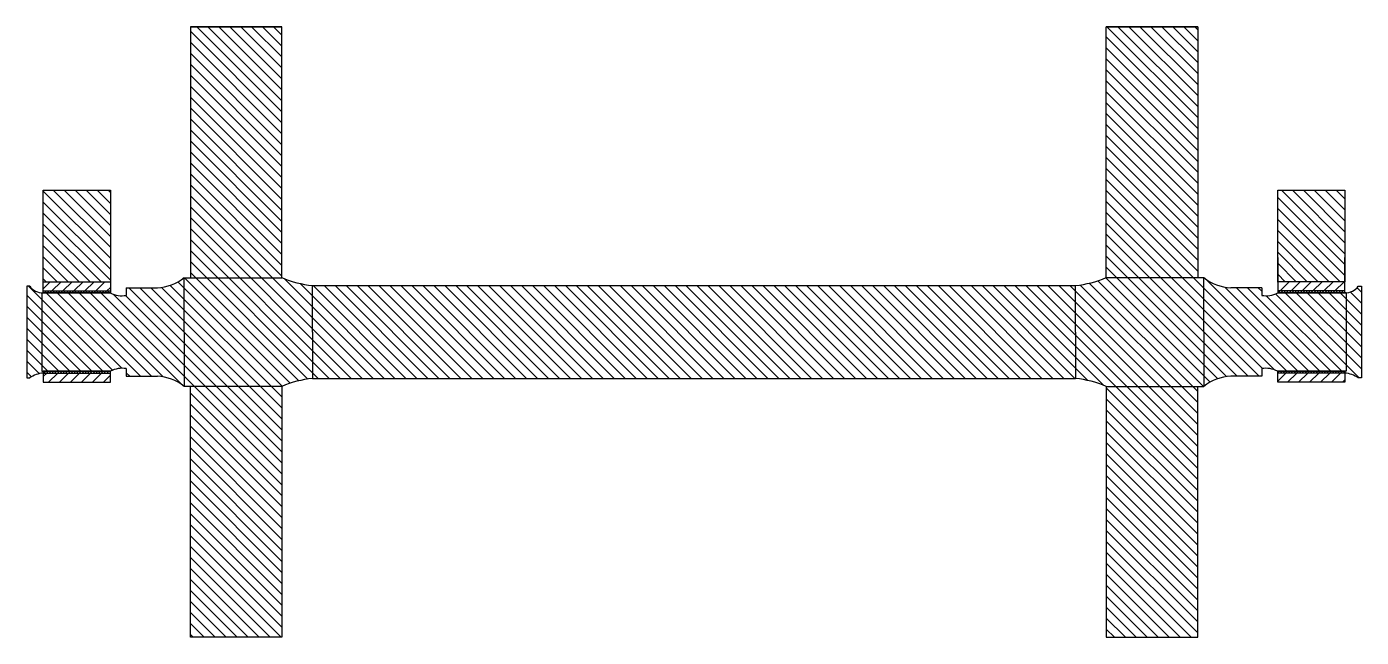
# Model space of a CAD drawing. Header units: millimetres. Extents: x 728 to 2914, y 1262 to 2262.
import ezdxf

# ---------------------------------------------------------------- set-up
doc = ezdxf.new("R2010")
doc.units = ezdxf.units.MM

msp = doc.modelspace()

# ---------------------------------------------------------------- hatches: boundary and pattern name
h = msp.add_hatch()
h.set_pattern_fill('ANSI31', color=256, scale=4, angle=90)
h.paths.add_polyline_path([(2446.2, 1762), (2446.2, 1838), (1196.2, 1838), (1196.2, 1762), (1196.2, 1686), (2446.2, 1686)])
h.paths.add_polyline_path([(2656.2, 1851), (2496.2, 1851, -0.07421), (2446.2, 1838), (2446.2, 1762), (2446.2, 1686, -0.07421), (2496.2, 1673), (2656.2, 1673), (2656.2, 1762)])
h.paths.add_polyline_path([(2646.2, 2262), (2496.2, 2262), (2496.2, 1851), (2646.2, 1851)])
h.paths.add_polyline_path([(2646.2, 1673), (2496.2, 1673), (2496.2, 1262), (2646.2, 1262)])
h.paths.add_polyline_path([(2889.2, 1826.3), (2777.2, 1826.3, -0.169381), (2751.2, 1822), (2751.2, 1834.5), (2700.2, 1834.5, -0.160684), (2656.2, 1851), (2656.2, 1762), (2656.2, 1673, -0.160684), (2700.2, 1689.5), (2751.2, 1689.5), (2751.2, 1702, -0.169381), (2777.2, 1697.8), (2889.2, 1697.8)])
h.paths.add_polyline_path([(2914.2, 1837), (2909.2, 1837, -0.246138), (2889.2, 1826.3), (2889.2, 1697.8), (2887.2, 1697.8), (2887.2, 1694.9, -0.110179), (2909.2, 1687), (2914.2, 1687)])
h.paths.add_polyline_path([(1196.2, 1762), (1196.2, 1838, -0.07421), (1146.2, 1851), (986.2, 1851), (986.2, 1762), (986.2, 1673), (1146.2, 1673, -0.07421), (1196.2, 1686)])
h.paths.add_polyline_path([(1146.2, 2262), (996.2, 2262), (996.2, 1851), (1146.2, 1851)])
h.paths.add_polyline_path([(1146.2, 1673), (996.2, 1673), (996.2, 1262), (1146.2, 1262)])
h.paths.add_polyline_path([(986.2, 1762), (986.2, 1851, -0.160684), (942.2, 1834.5), (891.2, 1834.5), (891.2, 1822, -0.169381), (865.2, 1826.3), (753.2, 1826.3), (753.2, 1697.8), (865.2, 1697.8, -0.169381), (891.2, 1702), (891.2, 1689.5), (942.2, 1689.5, -0.160684), (986.2, 1673)])
h.paths.add_polyline_path([(753.2, 1826.3, -0.246138), (733.2, 1837), (728.2, 1837), (728.2, 1687), (733.2, 1687, -0.110179), (755.2, 1694.9), (755.2, 1697.8), (753.2, 1697.8)])
h.paths.add_polyline_path([(865.2, 1994.2), (755.2, 1994.2), (755.2, 1844.2), (865.2, 1844.2)])
h.paths.add_polyline_path([(2887.2, 1994.2), (2777.2, 1994.2), (2777.2, 1844.2), (2887.2, 1844.2)])
h = msp.add_hatch()
h.set_pattern_fill('ANSI31', color=256, scale=4, angle=180)
h.paths.add_polyline_path([(2887.2, 1844.2), (2777.2, 1844.2), (2777.2, 1829.2), (2887.2, 1829.2)])
h.paths.add_polyline_path([(2887.2, 1694.9), (2777.2, 1694.9), (2777.2, 1679.9), (2887.2, 1679.9)])
h.paths.add_polyline_path([(865.2, 1844.2), (755.2, 1844.2), (755.2, 1829.2), (865.2, 1829.2)])
h.paths.add_polyline_path([(865.2, 1694.9), (755.2, 1694.9), (755.2, 1679.9), (865.2, 1679.9)])
h = msp.add_hatch()
h.set_pattern_fill('ANSI31', color=256)
h.paths.add_polyline_path([(865.2, 1694.9), (865.2, 1697.7), (755.2, 1697.7), (755.2, 1694.9)])
h.paths.add_polyline_path([(755.2, 1829.2), (755.2, 1826.4), (865.2, 1826.4), (865.2, 1829.2)])
h.paths.add_polyline_path([(2777.2, 1697.7), (2777.2, 1694.9), (2887.2, 1694.9), (2887.2, 1697.7)])
h.paths.add_polyline_path([(2887.2, 1826.4), (2887.2, 1829.2), (2777.2, 1829.2), (2777.2, 1826.4)])

# ---------------------------------------------------------------- linework, layer by layer
for p, q in [((996.2, 2262), (1146.2, 2262)), ((1146.2, 2262), (996.2, 2262)), ((996.2, 2262), (996.2, 1851)), ((1146.2, 1851), (1146.2, 2262)), ((2646.2, 2262), (2496.2, 2262)), ((2496.2, 1851), (2496.2, 2262)), ((2496.2, 2262), (2646.2, 2262)), ((2646.2, 2262), (2646.2, 1851)), ((755.2, 1844.2), (755.2, 1994.2)), ((755.2, 1994.2), (865.2, 1994.2)), ((865.2, 1994.2), (865.2, 1844.2)), ((2777.2, 1844.2), (2777.2, 1994.2)), ((2777.2, 1994.2), (2887.2, 1994.2)), ((2887.2, 1994.2), (2887.2, 1844.2)), ((755.2, 1844.2), (755.2, 1884.2)), ((865.2, 1884.2), (865.2, 1844.2)), ((2777.2, 1884.2), (2777.2, 1844.2)), ((2887.2, 1844.2), (2887.2, 1884.2)), ((733.2, 1837), (728.2, 1837)), ((728.2, 1837), (728.2, 1687)), ((755.2, 1829.2), (755.2, 1844.2)), ((755.2, 1844.2), (865.2, 1844.2)), ((865.2, 1844.2), (865.2, 1829.2)), ((986.2, 1851), (1146.2, 1851)), ((986.2, 1762), (986.2, 1851)), ((1196.2, 1762), (1196.2, 1838)), ((1196.2, 1838), (2446.2, 1838)), ((2446.2, 1762), (2446.2, 1838)), ((2656.2, 1851), (2496.2, 1851)), ((2656.2, 1762), (2656.2, 1851)), ((2887.2, 1844.2), (2777.2, 1844.2)), ((2777.2, 1844.2), (2777.2, 1829.2)), ((2887.2, 1844.2), (2777.2, 1844.2)), ((2887.2, 1829.2), (2887.2, 1844.2)), ((2887.2, 1829.2), (2887.2, 1844.2)), ((2909.2, 1837), (2914.2, 1837)), ((2914.2, 1837), (2914.2, 1687)), ((753.2, 1826.3), (753.2, 1697.8)), ((753.2, 1826.3), (865.2, 1826.3)), ((755.2, 1826.4), (755.2, 1829.2)), ((755.2, 1829.2), (865.2, 1829.2)), ((865.2, 1826.4), (755.2, 1826.4)), ((865.2, 1829.2), (865.2, 1826.4)), ((865.2, 1826.3), (865.2, 1826.4)), ((891.2, 1834.5), (942.2, 1834.5)), ((891.2, 1834.5), (891.2, 1822)), ((2751.2, 1834.5), (2700.2, 1834.5)), ((2751.2, 1834.5), (2751.2, 1822)), ((2887.2, 1829.2), (2777.2, 1829.2)), ((2777.2, 1829.2), (2777.2, 1826.4)), ((2887.2, 1829.2), (2777.2, 1829.2)), ((2777.2, 1829.2), (2777.2, 1826.4)), ((2777.2, 1826.3), (2777.2, 1826.4)), ((2777.2, 1826.4), (2887.2, 1826.4)), ((2777.2, 1826.3), (2777.2, 1826.4)), ((2777.2, 1826.4), (2887.2, 1826.4)), ((2889.2, 1826.3), (2777.2, 1826.3)), ((2889.2, 1826.3), (2777.2, 1826.3)), ((2889.2, 1826.3), (2777.2, 1826.3)), ((2887.2, 1826.4), (2887.2, 1829.2)), ((2887.2, 1826.4), (2887.2, 1829.2)), ((2887.2, 1826.4), (2887.2, 1829.2)), ((2889.2, 1826.3), (2889.2, 1697.8)), ((2889.2, 1826.3), (2889.2, 1697.8)), ((986.2, 1762), (986.2, 1673)), ((1196.2, 1762), (1196.2, 1686)), ((2446.2, 1762), (2446.2, 1686)), ((2656.2, 1762), (2656.2, 1673)), ((728.2, 1687), (733.2, 1687)), ((753.2, 1697.8), (865.2, 1697.8)), ((753.2, 1697.8), (865.2, 1697.8)), ((865.2, 1697.7), (755.2, 1697.7)), ((755.2, 1697.7), (755.2, 1694.9)), ((755.2, 1694.9), (865.2, 1694.9)), ((755.2, 1694.9), (865.2, 1694.9)), ((755.2, 1694.9), (755.2, 1679.9)), ((865.2, 1697.8), (865.2, 1697.7)), ((865.2, 1694.9), (865.2, 1697.7)), ((865.2, 1679.9), (865.2, 1694.9)), ((891.2, 1702), (891.2, 1689.5)), ((891.2, 1689.5), (942.2, 1689.5)), ((1196.2, 1686), (2446.2, 1686)), ((2751.2, 1689.5), (2700.2, 1689.5)), ((2751.2, 1702), (2751.2, 1689.5)), ((2889.2, 1697.8), (2777.2, 1697.8)), ((2889.2, 1697.8), (2777.2, 1697.8)), ((2889.2, 1697.8), (2777.2, 1697.8)), ((2777.2, 1697.8), (2777.2, 1697.7)), ((2777.2, 1697.7), (2887.2, 1697.7)), ((2777.2, 1694.9), (2777.2, 1697.7)), ((2887.2, 1694.9), (2777.2, 1694.9)), ((2887.2, 1694.9), (2777.2, 1694.9)), ((2887.2, 1694.9), (2777.2, 1694.9)), ((2777.2, 1679.9), (2777.2, 1694.9)), ((2887.2, 1697.7), (2887.2, 1694.9)), ((2887.2, 1697.7), (2887.2, 1694.9)), ((2887.2, 1694.9), (2887.2, 1679.9)), ((2887.2, 1694.9), (2887.2, 1679.9)), ((2914.2, 1687), (2909.2, 1687)), ((755.2, 1679.9), (865.2, 1679.9)), ((1146.2, 1673), (986.2, 1673)), ((996.2, 1262), (996.2, 1673)), ((1146.2, 1673), (1146.2, 1262)), ((2496.2, 1673), (2656.2, 1673)), ((2496.2, 1673), (2496.2, 1262)), ((2646.2, 1262), (2646.2, 1673)), ((2887.2, 1679.9), (2777.2, 1679.9)), ((1146.2, 1262), (996.2, 1262)), ((1146.2, 1262), (996.2, 1262)), ((2496.2, 1262), (2646.2, 1262)), ((2496.2, 1262), (2646.2, 1262))]:
    msp.add_line(p, q)
for centre, radius, start, end in [((753.4, 1850.8), 24.5, 214.0934, 274.0934), ((939.1, 1909.5), 75, 272.299, 308.8131), ((1214.7, 2012.1), 175, 246.9375, 263.914), ((2427.6, 2012.1), 175, 276.086, 293.0625), ((2703.2, 1909.5), 75, 231.1869, 267.701), ((2888.9, 1850.8), 24.5, 265.9066, 325.9066), ((884.2, 1861.4), 40, 241.4893, 279.9435), ((2758.1, 1861.4), 40, 260.0565, 298.5107), ((761.7, 1641.7), 53.6, 97.0527, 122.2023), ((884.2, 1662.6), 40, 80.0565, 118.5107), ((939.1, 1614.6), 75, 51.1869, 87.701), ((1214.7, 1512), 175, 96.086, 113.0625), ((2427.6, 1512), 175, 66.9375, 83.914), ((2703.2, 1614.6), 75, 92.299, 128.8131), ((2758.1, 1662.6), 40, 61.4893, 99.9435), ((2880.6, 1641.7), 53.6, 57.7977, 82.9473)]:
    msp.add_arc(centre, radius, start, end)

doc.saveas('drawing.dxf')
